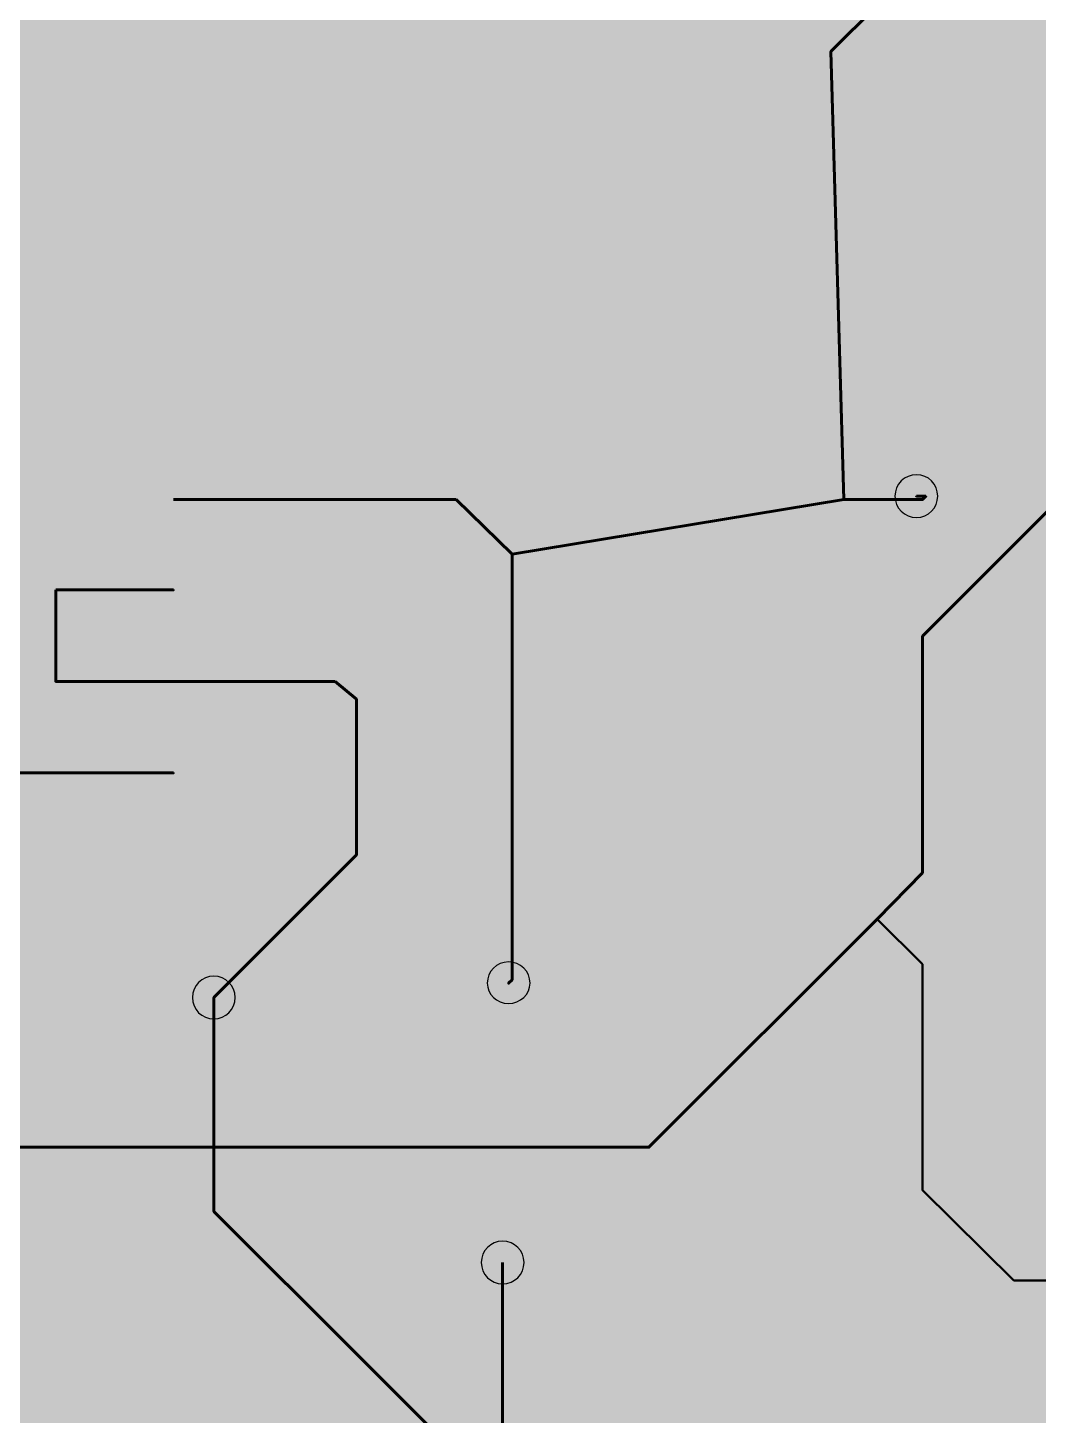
# Model space of a CAD drawing. Header units: millimetres. Extents: x -0.1 to 94.7, y 0.9 to 76.3.
# Drawn here: x 19.11 to 33.02, y 47.62 to 66.73 of the extents above; entities that cross this region are included whole.
import ezdxf

# ---------------------------------------------------------------- set-up
doc = ezdxf.new("R2010")
doc.units = ezdxf.units.MM
doc.header["$MEASUREMENT"] = 0
doc.layers.get('0').update_dxf_attribs({"linetype": 'CONTINUOUS'})

msp = doc.modelspace()

# ---------------------------------------------------------------- hatches: boundary and pattern name
for color, points in [(7, [(-0.131, 76.331), (-0.131, 0.867), (94.726, 0.867), (94.726, 76.331)]), (18, [(20.114, 60.521), (20.114, 59.949), (22.127, 59.949), (22.127, 60.521)]), (18, [(20.114, 59.278), (20.114, 58.688), (22.127, 58.688), (22.127, 59.278)]), (18, [(20.114, 58.017), (20.114, 57.428), (22.127, 57.428), (22.127, 58.017)]), (18, [(20.114, 56.757), (20.114, 56.168), (22.127, 56.168), (22.127, 56.757)])]:
    msp.add_hatch(color=color).paths.add_polyline_path(points)
h = msp.add_hatch(color=18)
edge = h.paths.add_edge_path()
edge.add_spline(control_points=[(30.457, 66.397), (30.457, 66.233), (30.326, 66.102), (30.163, 66.102), (30.163, 66.102), (29.999, 66.102), (29.868, 66.233), (29.868, 66.397), (29.868, 66.397), (29.868, 66.56), (29.999, 66.691), (30.163, 66.691), (30.163, 66.691), (30.326, 66.691), (30.457, 66.56), (30.457, 66.397)], knot_values=[0, 0, 0, 0, 0.0625, 0.0625, 0.0625, 0.0625, 0.125, 0.125, 0.125, 0.125, 0.1875, 0.1875, 0.1875, 0.1875, 1, 1, 1, 1], degree=3, periodic=0)
h = msp.add_hatch(color=18)
edge = h.paths.add_edge_path()
edge.add_spline(control_points=[(31.963, 60.276), (31.963, 59.932), (31.685, 59.654), (31.341, 59.654), (31.341, 59.654), (30.997, 59.654), (30.719, 59.932), (30.719, 60.276), (30.719, 60.276), (30.719, 60.62), (30.997, 60.898), (31.341, 60.898), (31.341, 60.898), (31.685, 60.898), (31.963, 60.62), (31.963, 60.276)], knot_values=[0, 0, 0, 0, 0.0625, 0.0625, 0.0625, 0.0625, 0.125, 0.125, 0.125, 0.125, 0.1875, 0.1875, 0.1875, 0.1875, 1, 1, 1, 1], degree=3, periodic=0)
h = msp.add_hatch(color=18)
edge = h.paths.add_edge_path()
edge.add_spline(control_points=[(25.302, 60.227), (25.302, 60.08), (25.171, 59.949), (25.007, 59.949), (25.007, 59.949), (24.86, 59.949), (24.729, 60.08), (24.729, 60.227), (24.729, 60.227), (24.729, 60.39), (24.86, 60.521), (25.007, 60.521), (25.007, 60.521), (25.171, 60.521), (25.302, 60.39), (25.302, 60.227)], knot_values=[0, 0, 0, 0, 0.0625, 0.0625, 0.0625, 0.0625, 0.125, 0.125, 0.125, 0.125, 0.1875, 0.1875, 0.1875, 0.1875, 1, 1, 1, 1], degree=3, periodic=0)
h = msp.add_hatch(color=18)
edge = h.paths.add_edge_path()
edge.add_spline(control_points=[(30.637, 60.227), (30.637, 60.08), (30.49, 59.949), (30.343, 59.949), (30.343, 59.949), (30.179, 59.949), (30.048, 60.08), (30.048, 60.227), (30.048, 60.227), (30.048, 60.39), (30.179, 60.521), (30.343, 60.521), (30.343, 60.521), (30.49, 60.521), (30.637, 60.39), (30.637, 60.227)], knot_values=[0, 0, 0, 0, 0.0625, 0.0625, 0.0625, 0.0625, 0.125, 0.125, 0.125, 0.125, 0.1875, 0.1875, 0.1875, 0.1875, 1, 1, 1, 1], degree=3, periodic=0)
h = msp.add_hatch(color=18)
edge = h.paths.add_edge_path()
edge.add_spline(control_points=[(31.717, 60.227), (31.717, 60.08), (31.586, 59.949), (31.423, 59.949), (31.423, 59.949), (31.259, 59.949), (31.128, 60.08), (31.128, 60.227), (31.128, 60.227), (31.128, 60.39), (31.259, 60.521), (31.423, 60.521), (31.423, 60.521), (31.586, 60.521), (31.717, 60.39), (31.717, 60.227)], knot_values=[0, 0, 0, 0, 0.0625, 0.0625, 0.0625, 0.0625, 0.125, 0.125, 0.125, 0.125, 0.1875, 0.1875, 0.1875, 0.1875, 1, 1, 1, 1], degree=3, periodic=0)
h = msp.add_hatch(color=18)
edge = h.paths.add_edge_path()
edge.add_spline(control_points=[(31.766, 60.276), (31.766, 60.112), (31.635, 59.981), (31.472, 59.981), (31.472, 59.981), (31.308, 59.981), (31.177, 60.112), (31.177, 60.276), (31.177, 60.276), (31.177, 60.44), (31.308, 60.57), (31.472, 60.57), (31.472, 60.57), (31.635, 60.57), (31.766, 60.44), (31.766, 60.276)], knot_values=[0, 0, 0, 0, 0.0625, 0.0625, 0.0625, 0.0625, 0.125, 0.125, 0.125, 0.125, 0.1875, 0.1875, 0.1875, 0.1875, 1, 1, 1, 1], degree=3, periodic=0)
h = msp.add_hatch(color=18)
edge = h.paths.add_edge_path()
edge.add_spline(control_points=[(26.055, 59.474), (26.055, 59.327), (25.924, 59.179), (25.776, 59.179), (25.776, 59.179), (25.613, 59.179), (25.482, 59.327), (25.482, 59.474), (25.482, 59.474), (25.482, 59.638), (25.613, 59.769), (25.776, 59.769), (25.776, 59.769), (25.924, 59.769), (26.055, 59.638), (26.055, 59.474)], knot_values=[0, 0, 0, 0, 0.0625, 0.0625, 0.0625, 0.0625, 0.125, 0.125, 0.125, 0.125, 0.1875, 0.1875, 0.1875, 0.1875, 1, 1, 1, 1], degree=3, periodic=0)
h = msp.add_hatch(color=18)
edge = h.paths.add_edge_path()
edge.add_spline(control_points=[(19.77, 58.983), (19.77, 58.819), (19.639, 58.688), (19.492, 58.688), (19.492, 58.688), (19.328, 58.688), (19.197, 58.819), (19.197, 58.983), (19.197, 58.983), (19.197, 59.147), (19.328, 59.278), (19.492, 59.278), (19.492, 59.278), (19.639, 59.278), (19.77, 59.147), (19.77, 58.983)], knot_values=[0, 0, 0, 0, 0.0625, 0.0625, 0.0625, 0.0625, 0.125, 0.125, 0.125, 0.125, 0.1875, 0.1875, 0.1875, 0.1875, 1, 1, 1, 1], degree=3, periodic=0)
h = msp.add_hatch(color=18)
edge = h.paths.add_edge_path()
edge.add_spline(control_points=[(31.717, 58.345), (31.717, 58.181), (31.586, 58.05), (31.423, 58.05), (31.423, 58.05), (31.259, 58.05), (31.128, 58.181), (31.128, 58.345), (31.128, 58.345), (31.128, 58.508), (31.259, 58.639), (31.423, 58.639), (31.423, 58.639), (31.586, 58.639), (31.717, 58.508), (31.717, 58.345)], knot_values=[0, 0, 0, 0, 0.0625, 0.0625, 0.0625, 0.0625, 0.125, 0.125, 0.125, 0.125, 0.1875, 0.1875, 0.1875, 0.1875, 1, 1, 1, 1], degree=3, periodic=0)
h = msp.add_hatch(color=18)
edge = h.paths.add_edge_path()
edge.add_spline(control_points=[(19.77, 57.723), (19.77, 57.559), (19.639, 57.428), (19.492, 57.428), (19.492, 57.428), (19.328, 57.428), (19.197, 57.559), (19.197, 57.723), (19.197, 57.723), (19.197, 57.886), (19.328, 58.017), (19.492, 58.017), (19.492, 58.017), (19.639, 58.017), (19.77, 57.886), (19.77, 57.723)], knot_values=[0, 0, 0, 0, 0.0625, 0.0625, 0.0625, 0.0625, 0.125, 0.125, 0.125, 0.125, 0.1875, 0.1875, 0.1875, 0.1875, 1, 1, 1, 1], degree=3, periodic=0)
h = msp.add_hatch(color=18)
edge = h.paths.add_edge_path()
edge.add_spline(control_points=[(23.632, 57.723), (23.632, 57.559), (23.502, 57.428), (23.338, 57.428), (23.338, 57.428), (23.174, 57.428), (23.043, 57.559), (23.043, 57.723), (23.043, 57.723), (23.043, 57.886), (23.174, 58.017), (23.338, 58.017), (23.338, 58.017), (23.502, 58.017), (23.632, 57.886), (23.632, 57.723)], knot_values=[0, 0, 0, 0, 0.0625, 0.0625, 0.0625, 0.0625, 0.125, 0.125, 0.125, 0.125, 0.1875, 0.1875, 0.1875, 0.1875, 1, 1, 1, 1], degree=3, periodic=0)
h = msp.add_hatch(color=18)
edge = h.paths.add_edge_path()
edge.add_spline(control_points=[(23.927, 57.477), (23.927, 57.314), (23.796, 57.183), (23.632, 57.183), (23.632, 57.183), (23.469, 57.183), (23.338, 57.314), (23.338, 57.477), (23.338, 57.477), (23.338, 57.625), (23.469, 57.756), (23.632, 57.756), (23.632, 57.756), (23.796, 57.756), (23.927, 57.625), (23.927, 57.477)], knot_values=[0, 0, 0, 0, 0.0625, 0.0625, 0.0625, 0.0625, 0.125, 0.125, 0.125, 0.125, 0.1875, 0.1875, 0.1875, 0.1875, 1, 1, 1, 1], degree=3, periodic=0)
h = msp.add_hatch(color=18)
edge = h.paths.add_edge_path()
edge.add_spline(control_points=[(23.927, 55.333), (23.927, 55.17), (23.796, 55.039), (23.632, 55.039), (23.632, 55.039), (23.469, 55.039), (23.338, 55.17), (23.338, 55.333), (23.338, 55.333), (23.338, 55.497), (23.469, 55.628), (23.632, 55.628), (23.632, 55.628), (23.796, 55.628), (23.927, 55.497), (23.927, 55.333)], knot_values=[0, 0, 0, 0, 0.0625, 0.0625, 0.0625, 0.0625, 0.125, 0.125, 0.125, 0.125, 0.1875, 0.1875, 0.1875, 0.1875, 1, 1, 1, 1], degree=3, periodic=0)
h = msp.add_hatch(color=18)
edge = h.paths.add_edge_path()
edge.add_spline(control_points=[(31.717, 55.088), (31.717, 54.924), (31.586, 54.793), (31.423, 54.793), (31.423, 54.793), (31.259, 54.793), (31.128, 54.924), (31.128, 55.088), (31.128, 55.088), (31.128, 55.252), (31.259, 55.382), (31.423, 55.382), (31.423, 55.382), (31.586, 55.382), (31.717, 55.252), (31.717, 55.088)], knot_values=[0, 0, 0, 0, 0.0625, 0.0625, 0.0625, 0.0625, 0.125, 0.125, 0.125, 0.125, 0.1875, 0.1875, 0.1875, 0.1875, 1, 1, 1, 1], degree=3, periodic=0)
h = msp.add_hatch(color=18)
edge = h.paths.add_edge_path()
edge.add_spline(control_points=[(31.095, 54.45), (31.095, 54.286), (30.964, 54.155), (30.801, 54.155), (30.801, 54.155), (30.637, 54.155), (30.506, 54.286), (30.506, 54.45), (30.506, 54.45), (30.506, 54.613), (30.637, 54.744), (30.801, 54.744), (30.801, 54.744), (30.964, 54.744), (31.095, 54.613), (31.095, 54.45)], knot_values=[0, 0, 0, 0, 0.0625, 0.0625, 0.0625, 0.0625, 0.125, 0.125, 0.125, 0.125, 0.1875, 0.1875, 0.1875, 0.1875, 1, 1, 1, 1], degree=3, periodic=0)
h = msp.add_hatch(color=18)
edge = h.paths.add_edge_path()
edge.add_spline(control_points=[(26.349, 53.566), (26.349, 53.222), (26.071, 52.944), (25.727, 52.944), (25.727, 52.944), (25.384, 52.944), (25.105, 53.222), (25.105, 53.566), (25.105, 53.566), (25.105, 53.926), (25.384, 54.204), (25.727, 54.204), (25.727, 54.204), (26.071, 54.204), (26.349, 53.926), (26.349, 53.566)], knot_values=[0, 0, 0, 0, 0.0625, 0.0625, 0.0625, 0.0625, 0.125, 0.125, 0.125, 0.125, 0.1875, 0.1875, 0.1875, 0.1875, 1, 1, 1, 1], degree=3, periodic=0)
h = msp.add_hatch(color=18)
edge = h.paths.add_edge_path()
edge.add_spline(control_points=[(22.29, 53.369), (22.29, 53.009), (22.012, 52.731), (21.669, 52.731), (21.669, 52.731), (21.309, 52.731), (21.03, 53.009), (21.03, 53.369), (21.03, 53.369), (21.03, 53.713), (21.309, 53.991), (21.669, 53.991), (21.669, 53.991), (22.012, 53.991), (22.29, 53.713), (22.29, 53.369)], knot_values=[0, 0, 0, 0, 0.0625, 0.0625, 0.0625, 0.0625, 0.125, 0.125, 0.125, 0.125, 0.1875, 0.1875, 0.1875, 0.1875, 1, 1, 1, 1], degree=3, periodic=0)
h = msp.add_hatch(color=18)
edge = h.paths.add_edge_path()
edge.add_spline(control_points=[(26.055, 53.615), (26.055, 53.451), (25.924, 53.32), (25.776, 53.32), (25.776, 53.32), (25.613, 53.32), (25.482, 53.451), (25.482, 53.615), (25.482, 53.615), (25.482, 53.779), (25.613, 53.91), (25.776, 53.91), (25.776, 53.91), (25.924, 53.91), (26.055, 53.779), (26.055, 53.615)], knot_values=[0, 0, 0, 0, 0.0625, 0.0625, 0.0625, 0.0625, 0.125, 0.125, 0.125, 0.125, 0.1875, 0.1875, 0.1875, 0.1875, 1, 1, 1, 1], degree=3, periodic=0)
h = msp.add_hatch(color=18)
edge = h.paths.add_edge_path()
edge.add_spline(control_points=[(31.685, 53.828), (31.685, 53.68), (31.57, 53.566), (31.423, 53.566), (31.423, 53.566), (31.292, 53.566), (31.177, 53.68), (31.177, 53.828), (31.177, 53.828), (31.177, 53.959), (31.292, 54.073), (31.423, 54.073), (31.423, 54.073), (31.57, 54.073), (31.685, 53.959), (31.685, 53.828)], knot_values=[0, 0, 0, 0, 0.0625, 0.0625, 0.0625, 0.0625, 0.125, 0.125, 0.125, 0.125, 0.1875, 0.1875, 0.1875, 0.1875, 1, 1, 1, 1], degree=3, periodic=0)
h = msp.add_hatch(color=18)
edge = h.paths.add_edge_path()
edge.add_spline(control_points=[(23.551, 51.307), (23.551, 51.144), (23.42, 51.013), (23.256, 51.013), (23.256, 51.013), (23.092, 51.013), (22.961, 51.144), (22.961, 51.307), (22.961, 51.307), (22.961, 51.471), (23.092, 51.602), (23.256, 51.602), (23.256, 51.602), (23.42, 51.602), (23.551, 51.471), (23.551, 51.307)], knot_values=[0, 0, 0, 0, 0.0625, 0.0625, 0.0625, 0.0625, 0.125, 0.125, 0.125, 0.125, 0.1875, 0.1875, 0.1875, 0.1875, 1, 1, 1, 1], degree=3, periodic=0)
h = msp.add_hatch(color=18)
edge = h.paths.add_edge_path()
edge.add_spline(control_points=[(24.173, 51.307), (24.173, 51.144), (24.042, 51.013), (23.878, 51.013), (23.878, 51.013), (23.714, 51.013), (23.583, 51.144), (23.583, 51.307), (23.583, 51.307), (23.583, 51.471), (23.714, 51.602), (23.878, 51.602), (23.878, 51.602), (24.042, 51.602), (24.173, 51.471), (24.173, 51.307)], knot_values=[0, 0, 0, 0, 0.0625, 0.0625, 0.0625, 0.0625, 0.125, 0.125, 0.125, 0.125, 0.1875, 0.1875, 0.1875, 0.1875, 1, 1, 1, 1], degree=3, periodic=0)
h = msp.add_hatch(color=18)
edge = h.paths.add_edge_path()
edge.add_spline(control_points=[(27.953, 51.307), (27.953, 51.144), (27.822, 51.013), (27.659, 51.013), (27.659, 51.013), (27.495, 51.013), (27.364, 51.144), (27.364, 51.307), (27.364, 51.307), (27.364, 51.471), (27.495, 51.602), (27.659, 51.602), (27.659, 51.602), (27.822, 51.602), (27.953, 51.471), (27.953, 51.307)], knot_values=[0, 0, 0, 0, 0.0625, 0.0625, 0.0625, 0.0625, 0.125, 0.125, 0.125, 0.125, 0.1875, 0.1875, 0.1875, 0.1875, 1, 1, 1, 1], degree=3, periodic=0)
h = msp.add_hatch(color=18)
edge = h.paths.add_edge_path()
edge.add_spline(control_points=[(31.685, 50.718), (31.685, 50.587), (31.57, 50.473), (31.423, 50.473), (31.423, 50.473), (31.292, 50.473), (31.177, 50.587), (31.177, 50.718), (31.177, 50.718), (31.177, 50.865), (31.292, 50.98), (31.423, 50.98), (31.423, 50.98), (31.57, 50.98), (31.685, 50.865), (31.685, 50.718)], knot_values=[0, 0, 0, 0, 0.0625, 0.0625, 0.0625, 0.0625, 0.125, 0.125, 0.125, 0.125, 0.1875, 0.1875, 0.1875, 0.1875, 1, 1, 1, 1], degree=3, periodic=0)
h = msp.add_hatch(color=18)
edge = h.paths.add_edge_path()
edge.add_spline(control_points=[(21.963, 50.424), (21.963, 50.276), (21.832, 50.145), (21.669, 50.145), (21.669, 50.145), (21.505, 50.145), (21.374, 50.276), (21.374, 50.424), (21.374, 50.424), (21.374, 50.587), (21.505, 50.718), (21.669, 50.718), (21.669, 50.718), (21.832, 50.718), (21.963, 50.587), (21.963, 50.424)], knot_values=[0, 0, 0, 0, 0.0625, 0.0625, 0.0625, 0.0625, 0.125, 0.125, 0.125, 0.125, 0.1875, 0.1875, 0.1875, 0.1875, 1, 1, 1, 1], degree=3, periodic=0)
h = msp.add_hatch(color=18)
edge = h.paths.add_edge_path()
edge.add_spline(control_points=[(26.267, 49.72), (26.267, 49.376), (25.989, 49.098), (25.645, 49.098), (25.645, 49.098), (25.302, 49.098), (25.007, 49.376), (25.007, 49.72), (25.007, 49.72), (25.007, 50.064), (25.302, 50.342), (25.645, 50.342), (25.645, 50.342), (25.989, 50.342), (26.267, 50.064), (26.267, 49.72)], knot_values=[0, 0, 0, 0, 0.0625, 0.0625, 0.0625, 0.0625, 0.125, 0.125, 0.125, 0.125, 0.1875, 0.1875, 0.1875, 0.1875, 1, 1, 1, 1], degree=3, periodic=0)
h = msp.add_hatch(color=18)
edge = h.paths.add_edge_path()
edge.add_spline(control_points=[(32.928, 49.474), (32.928, 49.327), (32.814, 49.212), (32.683, 49.212), (32.683, 49.212), (32.536, 49.212), (32.437, 49.327), (32.437, 49.474), (32.437, 49.474), (32.437, 49.605), (32.536, 49.72), (32.683, 49.72), (32.683, 49.72), (32.814, 49.72), (32.928, 49.605), (32.928, 49.474)], knot_values=[0, 0, 0, 0, 0.0625, 0.0625, 0.0625, 0.0625, 0.125, 0.125, 0.125, 0.125, 0.1875, 0.1875, 0.1875, 0.1875, 1, 1, 1, 1], degree=3, periodic=0)

# ---------------------------------------------------------------- linework, layer by layer
at = {"color": 18, "linetype": 'Continuous', "lineweight": 60}
for points in [[(30.163, 66.397), (31.423, 67.657), (31.423, 67.657)], [(30.343, 60.227), (30.163, 66.397), (30.163, 66.397)], [(34.827, 61.749), (31.423, 58.345), (31.423, 58.345)], [(21.112, 60.227), (25.007, 60.227), (25.007, 60.227)], [(25.007, 60.227), (25.776, 59.474), (25.776, 59.474)], [(25.776, 59.474), (30.343, 60.227), (30.343, 60.227)], [(30.343, 60.227), (31.423, 60.227), (31.423, 60.227)], [(31.472, 60.276), (31.341, 60.276), (31.341, 60.276)], [(31.423, 60.227), (31.472, 60.276), (31.472, 60.276)], [(25.776, 59.474), (25.776, 53.615), (25.776, 53.615)], [(19.492, 58.983), (19.492, 57.723), (19.492, 57.723)], [(19.492, 58.983), (21.112, 58.983), (21.112, 58.983)], [(31.423, 58.345), (31.423, 55.088), (31.423, 55.088)], [(19.492, 57.723), (21.112, 57.723), (21.112, 57.723)], [(21.112, 57.723), (23.338, 57.723), (23.338, 57.723)], [(23.338, 57.723), (23.632, 57.477), (23.632, 57.477)], [(23.632, 57.477), (23.632, 55.333), (23.632, 55.333)], [(18.723, 56.463), (21.112, 56.463), (21.112, 56.463)], [(23.632, 55.333), (21.669, 53.369), (21.669, 53.369)], [(31.423, 55.088), (30.801, 54.45), (30.801, 54.45)], [(30.801, 54.45), (27.659, 51.307), (27.659, 51.307)], [(25.776, 53.615), (25.727, 53.566), (25.727, 53.566)], [(21.669, 53.369), (21.669, 50.424), (21.669, 50.424)], [(10.441, 51.307), (23.256, 51.307), (23.256, 51.307)], [(23.256, 51.307), (23.878, 51.307), (23.878, 51.307)], [(27.659, 51.307), (23.878, 51.307), (23.878, 51.307)], [(21.669, 50.424), (31.685, 40.424), (31.685, 40.424)], [(25.645, 49.72), (25.645, 42.552), (25.645, 42.552)]]:
    msp.add_lwpolyline(points, dxfattribs=at)
at = {"color": 18, "linetype": 'Continuous', "lineweight": 50}
for points in [[(31.423, 53.828), (30.801, 54.45), (30.801, 54.45)], [(31.423, 50.718), (31.423, 53.828), (31.423, 53.828)], [(32.683, 49.474), (31.423, 50.718), (31.423, 50.718)], [(42.993, 49.474), (32.683, 49.474), (32.683, 49.474)]]:
    msp.add_lwpolyline(points, dxfattribs=at)
at = {"color": 18, "linetype": 'Continuous', "lineweight": -2}
for points in [[(31.635, 60.276), (31.635, 60.112), (31.505, 59.981), (31.341, 59.981), (31.341, 59.981), (31.177, 59.981), (31.046, 60.112), (31.046, 60.276), (31.046, 60.276), (31.046, 60.44), (31.177, 60.57), (31.341, 60.57), (31.341, 60.57), (31.505, 60.57), (31.635, 60.44), (31.635, 60.276)], [(26.022, 53.566), (26.022, 53.419), (25.891, 53.288), (25.727, 53.288), (25.727, 53.288), (25.564, 53.288), (25.433, 53.419), (25.433, 53.566), (25.433, 53.566), (25.433, 53.73), (25.564, 53.86), (25.727, 53.86), (25.727, 53.86), (25.891, 53.86), (26.022, 53.73), (26.022, 53.566)], [(21.963, 53.369), (21.963, 53.206), (21.832, 53.075), (21.669, 53.075), (21.669, 53.075), (21.505, 53.075), (21.374, 53.206), (21.374, 53.369), (21.374, 53.369), (21.374, 53.533), (21.505, 53.664), (21.669, 53.664), (21.669, 53.664), (21.832, 53.664), (21.963, 53.533), (21.963, 53.369)], [(25.94, 49.72), (25.94, 49.556), (25.809, 49.425), (25.645, 49.425), (25.645, 49.425), (25.482, 49.425), (25.351, 49.556), (25.351, 49.72), (25.351, 49.72), (25.351, 49.884), (25.482, 50.014), (25.645, 50.014), (25.645, 50.014), (25.809, 50.014), (25.94, 49.884), (25.94, 49.72)]]:
    msp.add_open_spline(points, degree=3, knots=[0, 0, 0, 0, 0.0625, 0.0625, 0.0625, 0.0625, 0.125, 0.125, 0.125, 0.125, 0.1875, 0.1875, 0.1875, 0.1875, 1, 1, 1, 1], dxfattribs=at)

doc.saveas('drawing.dxf')
